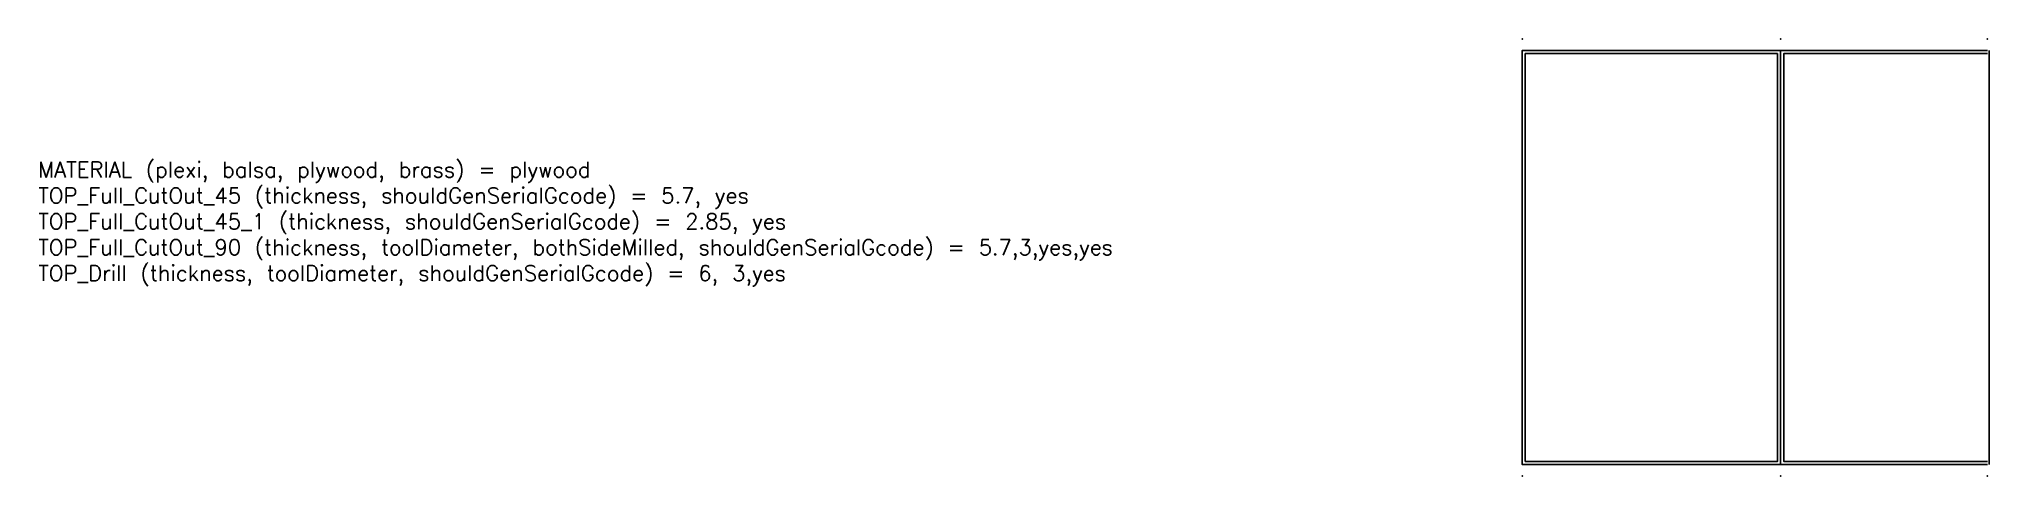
# Model space of a CAD drawing. Header units: millimetres. Extents: x -1365 to 521, y 37 to 459.
import ezdxf

# ---------------------------------------------------------------- set-up
doc = ezdxf.new("R2010")
doc.units = ezdxf.units.MM
for name, color, linetype in [('TOP_Drill', 1, 'Continuous'), ('TOP_Full_CutOut_45', 5, 'Continuous'), ('TOP_Full_CutOut_45_1', 5, 'Continuous'), ('TOP_Full_CutOut_90', 7, 'Continuous')]:
    doc.layers.add(name, color=color, linetype=linetype)
doc.styles.get("Standard").update_dxf_attribs({"font": 'txt.shx'})

msp = doc.modelspace()

# ---------------------------------------------------------------- linework, layer by layer
at = {"layer": 'TOP_Drill'}
for p in [(69.9737, 458.798511), (319.9737, 458.798511), (519.9737, 458.798511), (69.9737, 36.798511), (319.9737, 36.798511), (519.9737, 36.798511)]:
    msp.add_point(p, dxfattribs=at)
at = {"layer": 'TOP_Full_CutOut_45'}
for points in [[(319.9737, 47.798511), (69.9737, 47.798511), (69.9737, 447.798511), (319.9737, 447.798511)], [(519.9737, 47.798511), (319.9737, 47.798511), (319.9737, 447.798511), (519.9737, 447.798511)]]:
    msp.add_lwpolyline(points, dxfattribs=at)
at = {"layer": 'TOP_Full_CutOut_45_1'}
for points in [[(316.9737, 444.798511), (316.9737, 50.798511), (72.9737, 50.798511), (72.9737, 444.798511), (316.9737, 444.798511)], [(519.9737, 50.798511), (322.9737, 50.798511), (322.9737, 444.798511), (519.9737, 444.798511)]]:
    msp.add_lwpolyline(points, dxfattribs=at)
at = {"layer": 'TOP_Full_CutOut_90'}
msp.add_lwpolyline([(521.4737, 447.798511), (521.4737, 47.798511)], dxfattribs=at)

# ---------------------------------------------------------------- texts
at = {"insert": (-1365.193251, 340.196312), "char_height": 15, "width": 1362.535714, "attachment_point": 1}
msp.add_mtext('MATERIAL (plexi, balsa, plywood, brass) = plywood\\P\\pxt31,33,39;TOP_Full_CutOut_45 (thickness, shouldGenSerialGcode) = 5.7, yes\\P\\pt31,33,39;TOP_Full_CutOut_45_1 (thickness, shouldGenSerialGcode) = 2.85, yes\\P\\pt31,33,39;TOP_Full_CutOut_90 (thickness, toolDiameter, bothSideMilled, shouldGenSerialGcode) = 5.7,3,yes,yes\\P\\pt31,33,39;TOP_Drill (thickness, toolDiameter, shouldGenSerialGcode) = 6, 3,yes', dxfattribs=at)

doc.saveas('drawing.dxf')
